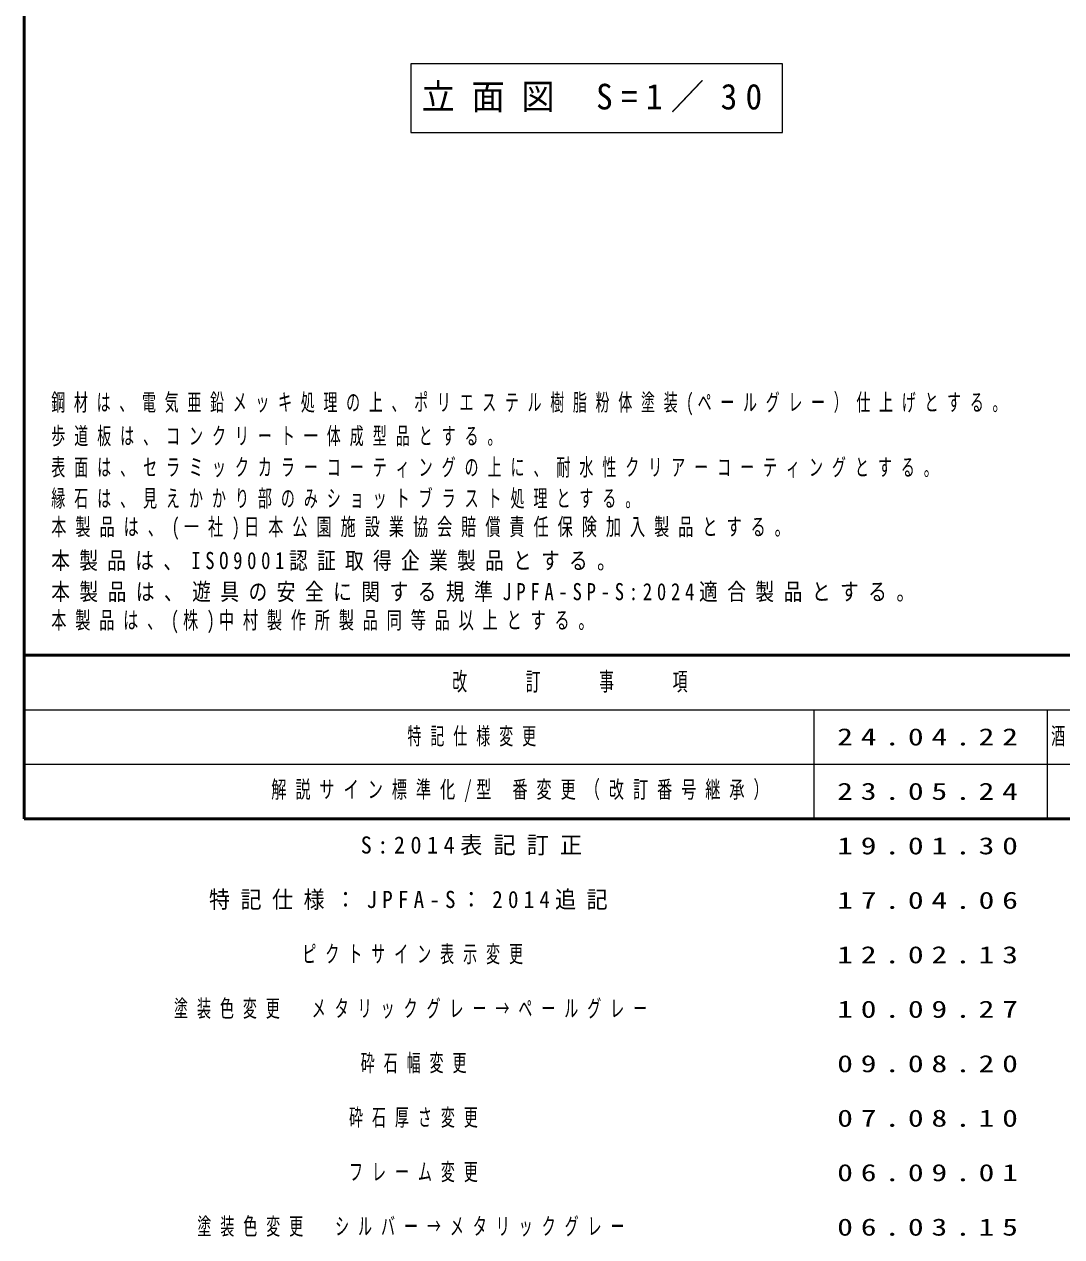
# Model space of a CAD drawing. Units: millimetres on the paper, with parts at other scales. Extents: x -385 to 0, y -54 to 267.
# Drawn here: x -385 to -251.6, y -53.7 to 102.1 of the extents above; entities that cross this region are included whole.
import ezdxf

# ---------------------------------------------------------------- set-up
doc = ezdxf.new("R2010")
doc.units = ezdxf.units.MM
doc.layers.add('LY_1', color=7, linetype='Continuous', lineweight=13)
doc.layers.add('LY_3', color=7, linetype='Continuous', lineweight=13)
doc.styles.add('ＭＳ ゴシック', font='')
doc.styles.get('ＭＳ ゴシック').set_extended_font_data('MS Gothic')

msp = doc.modelspace()

# ---------------------------------------------------------------- linework, layer by layer
at = {"layer": 'LY_1'}
for p, q in [((-335.323, 97.001), (-335.323, 88.201)), ((-287.523, 97.001), (-335.323, 97.001)), ((-287.523, 88.201), (-287.523, 97.001)), ((-335.323, 88.201), (-287.523, 88.201))]:
    msp.add_line(p, q, dxfattribs=at)
at = {"layer": 'LY_3', "lineweight": 50}
for p, q in [((-385, 267), (-385, 0)), ((-385, 21), (0, 21)), ((-385, 0), (0, 0))]:
    msp.add_line(p, q, dxfattribs=at)
at = {"layer": 'LY_3'}
for p, q in [((-385, 14), (-243.5, 14)), ((-283.5, 14), (-283.5, 0)), ((-253.5, 14), (-253.5, 0)), ((-385, 7), (-243.5, 7))]:
    msp.add_line(p, q, dxfattribs=at)

# ---------------------------------------------------------------- texts
at = {"layer": 'LY_1', "style": 'ＭＳ ゴシック'}
for s, insert, char_height, attachment_point in [('\\T1.5;\\W0.95;立面図\\~S=1／30', (-333.923, 92.601), 3.299, 4), ('\\T1.62;\\W0.6;鋼材は、電気亜鉛メッキ処理の上、ポリエステル樹脂粉体塗装(ペールグレー）仕上げとする。', (-381.527, 51.832), 2.199, 7), ('\\T1.64;\\W0.6;歩道板は、コンクリート一体成型品とする。', (-381.527, 47.832), 2.199, 7), ('\\T1.64;\\W0.6;表面は、セラミックカラーコーティングの上に、耐水性クリアーコーティングとする。', (-381.527, 43.832), 2.199, 7), ('\\T1.64;\\W0.6;縁石は、見えかかり部のみショットブラスト処理とする。', (-381.527, 39.832), 2.199, 7), ('\\T1.59;\\W0.65;本製品は、(一社)日本公園施設業協会賠償責任保険加入製品とする。', (-381.527, 35.832), 2.199, 7), ('\\T1.5;\\W0.8;本製品は、ISO9001認証取得企業製品とする。', (-381.527, 31.832), 2.199, 7), ('\\T1.51;\\W0.8;本製品は、遊具の安全に関する規準JPFA-SP-S:2024適合製品とする。', (-381.527, 27.832), 2.199, 7), ('\\T1.58;\\W0.65;本製品は、(株)中村製作所製品同等品以上とする。', (-381.527, 23.832), 2.199, 7), ('\\T1.64;\\W0.6;特記仕様変更', (-335.75, 10.5), 2.199, 4), ('\\T1.5;\\W1.35;24.04.22', (-280.5, 10.5), 2.199, 4), ('\\T1.64;\\W0.6;酒井麻', (-253, 10.5), 2.199, 4), ('\\T1.59;\\W0.65;解説サイン標準化/型\\~番変更（改訂番号継承）', (-353.25, 3.5), 2.199, 4), ('\\T1.5;\\W1.35;23.05.24', (-280.5, 3.5), 2.199, 4), ('\\T1.5;\\W0.95;S:2014表記訂正', (-341.75, -3.5), 2.199, 4), ('\\T1.5;\\W1.35;19.01.30', (-280.5, -3.5), 2.199, 4), ('\\T1.5;\\W0.9;特記仕様：JPFA-S：2014追記', (-361.25, -10.5), 2.199, 4), ('\\T1.5;\\W1.35;17.04.06', (-280.5, -10.5), 2.199, 4), ('\\T1.64;\\W0.6;ピクトサイン表示変更', (-349.25, -17.5), 2.199, 4), ('\\T1.5;\\W1.35;12.02.13', (-280.5, -17.5), 2.199, 4), ('\\T1.64;\\W0.6;塗装色変更\u3000メタリックグレー→ペールグレー', (-365.75, -24.5), 2.199, 4), ('\\T1.5;\\W1.35;10.09.27', (-280.5, -24.5), 2.199, 4), ('\\T1.64;\\W0.6;砕石幅変更', (-341.75, -31.5), 2.199, 4), ('\\T1.5;\\W1.35;09.08.20', (-280.5, -31.5), 2.199, 4), ('\\T1.64;\\W0.6;砕石厚さ変更', (-343.25, -38.5), 2.199, 4), ('\\T1.5;\\W1.35;07.08.10', (-280.5, -38.5), 2.199, 4), ('\\T1.64;\\W0.6;フレーム変更', (-343.25, -45.5), 2.199, 4), ('\\T1.5;\\W1.35;06.09.01', (-280.5, -45.5), 2.199, 4), ('\\T1.64;\\W0.6;塗装色変更\u3000シルバー→メタリックグレー', (-362.75, -52.5), 2.199, 4), ('\\T1.5;\\W1.35;06.03.15', (-280.5, -52.5), 2.199, 4)]:
    msp.add_mtext(s, dxfattribs=dict(at, insert=insert, char_height=char_height, attachment_point=attachment_point))
at = {"layer": 'LY_3', "insert": (-314.25, 17.5), "char_height": 2.346, "attachment_point": 5, "style": 'ＭＳ ゴシック'}
msp.add_mtext('\\T1.64;\\W0.6;改\u3000\u3000訂\u3000\u3000事\u3000\u3000項', dxfattribs=at)

doc.saveas('drawing.dxf')
